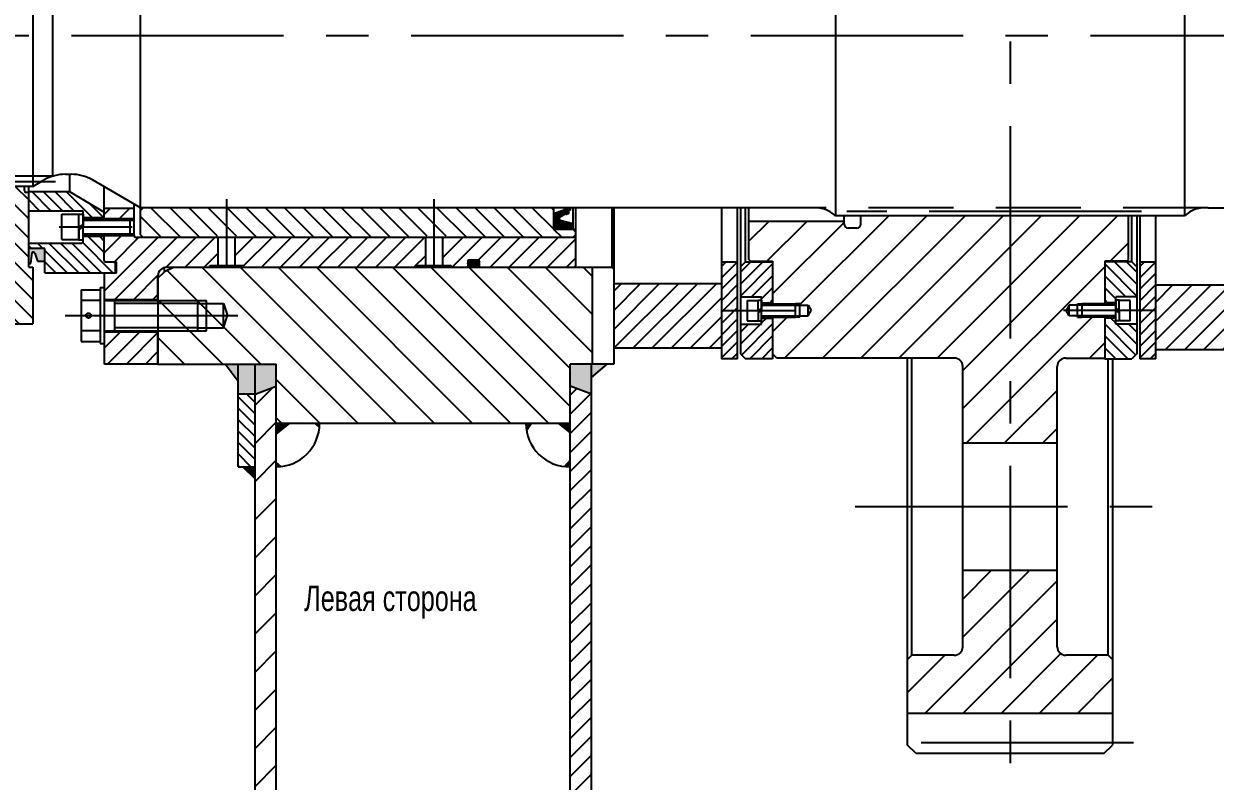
# Model space of a CAD drawing. Header units: millimetres. Extents: x 0 to 8400, y -2453 to 5940.
# Drawn here: x 2969 to 4372, y 2249 to 3141 of the extents above; entities that cross this region are included whole.
import ezdxf

# ---------------------------------------------------------------- set-up
doc = ezdxf.new("R2010")
doc.units = ezdxf.units.MM
doc.header["$LTSCALE"] = 200
doc.linetypes.add('F', pattern=[0.75, 0.5, -0.25])
doc.linetypes.add('G', pattern=[2, 1.25, -0.25, 0.25, -0.25])
for name, color, linetype in [('01', 7, 'Continuous'), ('02', 1, 'Continuous'), ('04', 2, 'F'), ('05', 142, 'G')]:
    doc.layers.add(name, color=color, linetype=linetype)
doc.styles.get("Standard").update_dxf_attribs({"font": 'isocp', "width": 0.707, "bigfont": 'intecad.shx'})
pattern_1 = [(135, (8270.427, 264.614), (11.22532, 11.22532), [])]

# ---------------------------------------------------------------- blocks, each defined once
blk = doc.blocks.new('*U25')
at = {"layer": '01'}
for p, q in [((-15.1, 5), (-15.1, 0)), ((0, 5), (-15.1, 5)), ((-15.1, 0), (0, 0)), ((0, 0), (-2.9, 5)), ((0, 5), (2.9, 0)), ((0, 5), (15.1, 5)), ((15.1, 0), (0, 0)), ((15.1, 5), (15.1, 0))]:
    blk.add_line(p, q, dxfattribs=at)
at = {"layer": '05'}
blk.add_line((0, 7.1), (0, -2.1), dxfattribs=at)
blk = doc.blocks.new('*U26')
at = {"layer": '01'}
for p, q in [((-12.2, 4.1), (-12.2, 0)), ((0, 4.1), (-12.2, 4.1)), ((-12.2, 0), (0, 0)), ((0, 0), (-2.4, 4.1)), ((0, 4.1), (2.4, 0)), ((0, 4.1), (12.2, 4.1)), ((12.2, 0), (0, 0)), ((12.2, 4.1), (12.2, 0))]:
    blk.add_line(p, q, dxfattribs=at)
at = {"layer": '05'}
blk.add_line((0, 6.2), (0, -2.1), dxfattribs=at)

msp = doc.modelspace()

# ---------------------------------------------------------------- hatches: boundary and pattern name
at = {"layer": '01'}
for points in [[(3607.5303, 2920.6605, -1), (3610.1923, 2920.6605, -1)], [(2985.41, 2861.0149), (2994.0495, 2861.0149), (2994.0495, 2876.2623), (2975.0495, 2876.2623), (2975.0495, 2858.4929), (2977.6037, 2858.4929), (2979.1814, 2871.0104, -0.439073757), (2980.3816, 2871.8635), (2980.6783, 2871.8004, -0.263455117), (2982.1539, 2870.4938)]]:
    msp.add_hatch(color=256, dxfattribs=at).paths.add_polyline_path(points)
at = {"layer": '01', "linetype": 'Continuous'}
h = msp.add_hatch(color=7, dxfattribs=at)
edge = h.paths.add_edge_path()
edge.add_ellipse((3498.8495, 2858.3123), major_axis=(6.8, 0), ratio=0.632352941, start_angle=0, end_angle=360)
h = msp.add_hatch(color=7, dxfattribs=at)
h.paths.add_polyline_path([(3241.5495, 2739.7623), (3221.5495, 2739.7623), (3221.5495, 2704.5123), (3241.5495, 2704.5123)])
h.paths.add_polyline_path([(3266.5495, 2739.7623), (3241.5495, 2739.7623), (3241.5495, 2704.5123), (3266.5495, 2714.0123)])
h.paths.add_polyline_path([(3221.5495, 2739.7623), (3206.5447, 2739.7623), (3221.5495, 2719.2736)])
for points in [[(3612.5495, 2714.0123), (3637.5495, 2704.5123), (3637.5495, 2739.7623), (3612.5495, 2739.7623)], [(3637.5495, 2724.0563), (3656.2307, 2739.7623), (3637.5495, 2739.7623)], [(3282.1128, 2670.0123), (3266.5495, 2670.0123), (3266.5495, 2657.2593)], [(3317.5495, 2670.0123), (3316.5495, 2670.0123), (3312.2682, 2670.0123), (3317.3421, 2665.4173, 0.022559052)], [(3566.5617, 2670.0123), (3560.5495, 2670.0123, 0.040018448), (3561.2008, 2661.8876)], [(3598.8468, 2670.0123), (3612.5495, 2658.9052), (3612.5495, 2670.0123)], [(3266.5495, 2624.1815), (3266.5495, 2619.0123, 0.025670311), (3271.7759, 2619.2808)], [(3612.5495, 2626.7311), (3606.0876, 2619.3056, 0.031738315), (3612.5495, 2619.0221)], [(3241.5495, 2619.0123), (3227.3585, 2619.0123), (3241.5495, 2604.8045)]]:
    msp.add_hatch(color=7, dxfattribs=at).paths.add_polyline_path(points)
at = {"layer": '02'}
h = msp.add_hatch(dxfattribs=at)
h.set_pattern_fill('LINE', color=256, scale=10, angle=45, style=0)
h.set_pattern_definition([(45, (-9.328, 264.614), (-22.45064, 22.45064), [])])
h.paths.add_polyline_path([(4130.5495, 2914.6473), (3955.0695, 2914.6473), (3955.0695, 2905.0143, -0.414213562), (3950.0695, 2900.0143), (3940.0695, 2900.0143, -0.414213562), (3935.0695, 2905.0143), (3935.0695, 2908.0143), (3823.0495, 2908.0143), (3823.0495, 2863.0973), (3825.0495, 2861.0973), (3851.0495, 2861.0973), (3851.0495, 2811.0123), (3878.0495, 2811.0123), (3883.0495, 2811.0123), (3883.0495, 2809.4123), (3893.0495, 2809.4123), (3896.391, 2803.0123), (3893.0495, 2796.6123), (3883.0495, 2796.6123), (3883.0495, 2795.0123), (3878.0495, 2795.0123), (3851.0495, 2795.0123), (3851.0495, 2752.0123), (3856.0495, 2747.0123), (4064.8995, 2747.0123, -0.414213562), (4074.8995, 2737.0123), (4074.8995, 2647.0123), (4130.5495, 2647.0123)])
h.paths.add_polyline_path([(4242.0495, 2861.0973), (4268.0295, 2861.0973), (4270.0295, 2863.0973), (4270.0295, 2914.6473), (4130.5495, 2914.6473), (4130.5495, 2647.0123), (4186.1995, 2647.0123), (4186.1995, 2737.0123, -0.414213562), (4196.1995, 2747.0123), (4242.0495, 2747.0123), (4242.0495, 2795.0123), (4215.0495, 2795.0123), (4210.0495, 2795.0123), (4210.0495, 2796.6123), (4200.0495, 2796.6123), (4196.708, 2803.0123), (4200.0495, 2809.4123), (4210.0495, 2809.4123), (4210.0495, 2811.0123), (4215.0495, 2811.0123), (4242.0495, 2811.0123)])
h.paths.add_polyline_path([(4186.1995, 2407.0123), (4186.1995, 2497.0123), (4130.5495, 2497.0123), (4130.5495, 2328.5423), (4251.1995, 2328.5423), (4251.1995, 2392.0123), (4246.1995, 2397.0123), (4196.1995, 2397.0123, -0.414213562)])
h.paths.add_polyline_path([(4130.5495, 2497.0123), (4074.8995, 2497.0123), (4074.8995, 2407.0123, -0.414213562), (4064.8995, 2397.0123), (4014.8995, 2397.0123), (4009.8995, 2392.0123), (4009.8995, 2328.5423), (4130.5495, 2328.5423)])
h.paths.add_polyline_path([(4130.5495, 3607.0123), (4074.8995, 3607.0123), (4074.8995, 3517.0123, -0.414213562), (4064.8995, 3507.0123), (3856.0495, 3507.0123), (3851.0495, 3502.0123), (3851.0495, 3459.0123), (3878.0495, 3459.0123), (3883.0495, 3459.0123), (3883.0495, 3457.4123), (3893.0495, 3457.4123), (3896.391, 3451.0123), (3893.0495, 3444.6123), (3883.0495, 3444.6123), (3883.0495, 3443.0123), (3878.0495, 3443.0123), (3851.0495, 3443.0123), (3851.0495, 3392.9273), (3825.0495, 3392.9273), (3823.0495, 3390.9273), (3823.0495, 3346.0103), (3935.0695, 3346.0103), (3935.0695, 3349.0103, -0.414213562), (3940.0695, 3354.0103), (3950.0695, 3354.0103, -0.414213562), (3955.0695, 3349.0103), (3955.0695, 3339.3773), (4130.5495, 3339.3773)])
h.paths.add_polyline_path([(4242.0495, 3443.0123), (4215.0495, 3443.0123), (4210.0495, 3443.0123), (4210.0495, 3444.6123), (4200.0495, 3444.6123), (4196.708, 3451.0123), (4200.0495, 3457.4123), (4210.0495, 3457.4123), (4210.0495, 3459.0123), (4215.0495, 3459.0123), (4242.0495, 3459.0123), (4242.0495, 3507.0123), (4196.1995, 3507.0123, -0.414213562), (4186.1995, 3517.0123), (4186.1995, 3607.0123), (4130.5495, 3607.0123), (4130.5495, 3339.3773), (4270.0295, 3339.3773), (4270.0295, 3390.9273), (4268.0295, 3392.9273), (4242.0495, 3392.9273)])
h.paths.add_polyline_path([(4130.5495, 3914.0123), (4009.8995, 3914.0123), (4009.8995, 3862.0123), (4014.8995, 3857.0123), (4064.8995, 3857.0123, -0.414213562), (4074.8995, 3847.0123), (4074.8995, 3757.0123), (4130.5495, 3757.0123)])
h.paths.add_polyline_path([(4251.1995, 3914.0123), (4130.5495, 3914.0123), (4130.5495, 3757.0123), (4186.1995, 3757.0123), (4186.1995, 3847.0123, -0.414213562), (4196.1995, 3857.0123), (4246.1995, 3857.0123), (4251.1995, 3862.0123)])
h.paths.add_polyline_path([(4130.5495, 3925.4823), (4009.8995, 3925.4823), (4009.8995, 3914.0123), (4130.5495, 3914.0123)])
h.paths.add_polyline_path([(4251.1995, 3925.4823), (4130.5495, 3925.4823), (4130.5495, 3914.0123), (4251.1995, 3914.0123)])
h = msp.add_hatch(dxfattribs=at)
h.set_pattern_fill('LINE', color=256, scale=3, angle=135, style=0)
h.set_pattern_definition([(135, (8311.955, -3830.354), (-6.735192, -6.735192), [])])
h.paths.add_polyline_path([(3241.5495, 3635.0123), (3221.5495, 3635.0123), (3221.5495, 3549.5123), (3241.5495, 3549.5123)])
h.paths.add_polyline_path([(3241.5495, 2704.5123), (3221.5495, 2704.5123), (3221.5495, 2619.0123), (3241.5495, 2619.0123)])
at = {"layer": '02', "linetype": 'Continuous'}
h = msp.add_hatch(dxfattribs=at)
h.set_pattern_fill('LINE', color=1, scale=5, angle=135, style=0)
h.set_pattern_definition([(45, (8270.427, 264.614), (11.22532, -11.22532), [])])
h.paths.add_polyline_path([(3218.1627, 2889.0123), (3442.5495, 2889.0123), (3442.5495, 2856.0123), (3432.5495, 2856.0123), (3432.5495, 2854.0123), (3228.1627, 2854.0123), (3228.1627, 2856.0123), (3218.1627, 2856.0123)])
h.paths.add_polyline_path([(3462.5495, 2889.0123), (3618.8495, 2889.0123), (3618.8495, 2855.5123), (3617.3495, 2854.0123), (3506.6495, 2854.0123), (3505.6495, 2855.0123), (3505.6495, 2861.6123, 0.414213562), (3504.6495, 2862.6123), (3493.0495, 2862.6123, 0.414213562), (3492.0495, 2861.6123), (3492.0495, 2855.0123), (3491.0495, 2854.0123), (3472.5495, 2854.0123), (3472.5495, 2856.0123), (3462.5495, 2856.0123)])
h.paths.add_polyline_path([(3146.2495, 2889.0123), (3198.1627, 2889.0123), (3198.1627, 2856.0123), (3188.1627, 2856.0123), (3188.1627, 2854.0123), (3146.2495, 2854.0123)])
h.paths.add_polyline_path([(3064.2495, 2847.5123), (3078.2495, 2847.5123), (3078.2495, 2860.5123), (3077.0495, 2860.5123), (3065.5495, 2860.5123, -0.414213562), (3064.0495, 2862.0123), (3064.0495, 2891.5123), (3094.0495, 2891.5123), (3099.0915, 2891.5123, 0.365977382), (3102.0495, 2889.0123), (3127.2495, 2889.0123), (3127.2495, 2816.0123), (3064.2495, 2816.0123)])
h.paths.add_polyline_path([(3064.2495, 2778.0123), (3127.2495, 2778.0123), (3127.2495, 2740.0123), (3064.2495, 2740.0123)])
h.paths.add_polyline_path([(3127.2495, 2889.0123), (3135.0071, 2889.0123), (3135.0071, 2853.7576, 0.349419389), (3127.2495, 2844.0123)])
h.paths.add_polyline_path([(3135.0071, 2889.0123), (3146.2495, 2889.0123), (3146.2495, 2854.0123), (3137.2495, 2854.0123, 0.056601935), (3135.0071, 2853.7576)])
h.paths.add_polyline_path([(3146.2495, 3400.0123), (3188.1627, 3400.0123), (3188.1627, 3398.0123), (3198.1627, 3398.0123), (3198.1627, 3365.0123), (3146.2495, 3365.0123)])
h.paths.add_polyline_path([(3064.0495, 3392.0123, -0.414213562), (3065.5495, 3393.5123), (3077.0495, 3393.5123), (3078.2495, 3393.5123), (3078.2495, 3406.5123), (3064.2495, 3406.5123), (3064.2495, 3438.0123), (3127.2495, 3438.0123), (3127.2495, 3410.0123), (3127.2495, 3365.0123), (3102.0495, 3365.0123, 0.365977382), (3099.0915, 3362.5123), (3094.0495, 3362.5123), (3064.0495, 3362.5123)])
h.paths.add_polyline_path([(3064.2495, 3514.0123), (3127.2495, 3514.0123), (3127.2495, 3476.0123), (3064.2495, 3476.0123), (3064.2495, 3490.0123)])
h.paths.add_polyline_path([(3218.1627, 3398.0123), (3228.1627, 3398.0123), (3228.1627, 3400.0123), (3338.5495, 3400.0123), (3338.5495, 3365.0123), (3218.1627, 3365.0123)])
h.paths.add_polyline_path([(3338.5495, 3400.0123), (3432.5495, 3400.0123), (3432.5495, 3398.0123), (3442.5495, 3398.0123), (3442.5495, 3365.0123), (3338.5495, 3365.0123)])
h.paths.add_polyline_path([(3462.5495, 3398.0123), (3472.5495, 3398.0123), (3472.5495, 3400.0123), (3491.0495, 3400.0123), (3492.0495, 3399.0123), (3492.0495, 3392.4123, 0.414213562), (3493.0495, 3391.4123), (3504.6495, 3391.4123, 0.414213562), (3505.6495, 3392.4123), (3505.6495, 3399.0123), (3506.6495, 3400.0123), (3541.5495, 3400.0123), (3541.5495, 3365.0123), (3462.5495, 3365.0123)])
h.paths.add_polyline_path([(3541.5495, 3400.0123), (3617.3495, 3400.0123), (3618.8495, 3398.5123), (3618.8495, 3365.0123), (3541.5495, 3365.0123)])
h.paths.add_polyline_path([(3127.2495, 3410.0123, 0.349419389), (3135.0071, 3400.267), (3135.0071, 3365.0123), (3127.2495, 3365.0123)])
h.paths.add_polyline_path([(3135.0071, 3400.267, 0.056601935), (3137.2495, 3400.0123), (3146.2495, 3400.0123), (3146.2495, 3365.0123), (3135.0071, 3365.0123)])
h.paths.add_polyline_path([(3064.0495, 3342.5123), (3094.0495, 3342.5123), (3099.0495, 3342.5123), (3099.0495, 3331.0123), (3064.0495, 3331.0123)])
h.paths.add_polyline_path([(3064.0495, 2923.0123), (3099.0495, 2923.0123), (3099.0495, 2911.5123), (3094.0495, 2911.5123), (3064.0495, 2911.5123)])
h = msp.add_hatch(dxfattribs=at)
h.set_pattern_fill('LINE', color=1, scale=5, angle=45, style=0)
h.set_pattern_definition(pattern_1)
h.paths.add_polyline_path([(2778.0495, 3304.8123), (2778.0495, 3397.4123), (2910.171, 3397.4123, 0.388878732), (2929.0987, 3414.7563), (2933.6443, 3466.7123), (2981.2495, 3466.7123), (2981.2495, 3400.0123), (2975.0495, 3400.0123), (2975.0495, 3309.8123), (2972.0495, 3309.8123, 0.414213562), (2970.0495, 3307.8123), (2970.0495, 3304.8123)])
h.paths.add_polyline_path([(2626.0495, 3304.8123), (2626.0495, 3307.8123, 0.414213562), (2624.0495, 3309.8123), (2611.0495, 3309.8123), (2611.0495, 3315.5123), (2581.0495, 3315.5123), (2581.0495, 3400.0123), (2574.8495, 3400.0123), (2574.8495, 3466.7123), (2622.4548, 3466.7123), (2627.0003, 3414.7563, 0.388878732), (2645.928, 3397.4123), (2778.0495, 3397.4123), (2778.0495, 3328.3201), (2778.0495, 3304.8123)])
h.paths.add_polyline_path([(2778.0495, 2949.2123), (2778.0495, 2856.6123), (2645.928, 2856.6123, 0.388878732), (2627.0003, 2839.2682), (2622.4495, 2787.2523), (2595.8014, 2787.2523), (2580.6879, 2854.0123), (2581.0495, 2854.0123), (2581.0495, 2938.5123), (2611.0495, 2938.5123), (2611.0495, 2944.2123), (2624.0495, 2944.2123, 0.414213562), (2626.0495, 2946.2123), (2626.0495, 2949.2123)])
h.paths.add_polyline_path([(2970.0495, 2949.2123), (2970.0495, 2946.2123, 0.414213562), (2972.0495, 2944.2123), (2975.0495, 2944.2123), (2975.0495, 2854.0123), (2980.0495, 2854.0123), (2980.0495, 2787.2523), (2933.6495, 2787.2523), (2929.0987, 2839.2682, 0.388878732), (2910.171, 2856.6123), (2778.0495, 2856.6123), (2778.0495, 2949.2123)])
h = msp.add_hatch(dxfattribs=at)
h.set_pattern_fill('LINE', color=1, scale=5, angle=45, style=0)
h.set_pattern_definition(pattern_1)
h.paths.add_polyline_path([(3208.1627, 3330.0123), (3208.1627, 3363.0123), (3228.1627, 3363.0123), (3228.1627, 3365.0123), (3432.5495, 3365.0123), (3432.5495, 3363.0123), (3452.5495, 3363.0123), (3452.5495, 3330.0123)])
h.paths.add_polyline_path([(3188.1627, 3363.0123), (3208.1627, 3363.0123), (3208.1627, 3330.0123), (3146.2495, 3330.0123), (3146.2495, 3365.0123), (3188.1627, 3365.0123)])
h.paths.add_polyline_path([(3135.0071, 3365.0123), (3146.2495, 3365.0123), (3146.2495, 3330.0123), (3135.0071, 3330.0123)])
h.paths.add_polyline_path([(3127.2495, 3365.0123), (3135.0071, 3365.0123), (3135.0071, 3330.0123), (3127.2495, 3330.0123)])
h.paths.add_polyline_path([(3127.2495, 3330.0123), (3109.8495, 3330.0123), (3106.8495, 3333.0123), (3106.8495, 3362.0123), (3109.8495, 3365.0123), (3127.2495, 3365.0123)])
h.paths.add_polyline_path([(3452.5495, 3330.0123), (3452.5495, 3363.0123), (3472.5495, 3363.0123), (3472.5495, 3365.0123), (3615.8495, 3365.0123), (3618.8495, 3362.0123), (3618.8495, 3355.5123), (3593.8495, 3355.5123, 0.414213562), (3592.8495, 3354.5123), (3592.8495, 3330.0123)])
h.paths.add_polyline_path([(3472.5495, 2889.0123), (3472.5495, 2891.0123), (3452.5495, 2891.0123), (3452.5495, 2924.0123), (3592.8495, 2924.0123), (3592.8495, 2899.5123, 0.414213562), (3593.8495, 2898.5123), (3618.8495, 2898.5123), (3618.8495, 2892.0123), (3615.8495, 2889.0123)])
h.paths.add_polyline_path([(3228.1627, 2889.0123), (3228.1627, 2891.0123), (3208.1627, 2891.0123), (3208.1627, 2924.0123), (3452.5495, 2924.0123), (3452.5495, 2891.0123), (3432.5495, 2891.0123), (3432.5495, 2889.0123)])
h.paths.add_polyline_path([(3146.2495, 2889.0123), (3146.2495, 2924.0123), (3208.1627, 2924.0123), (3208.1627, 2891.0123), (3188.1627, 2891.0123), (3188.1627, 2889.0123)])
h.paths.add_polyline_path([(3106.8495, 2921.0123), (3109.8495, 2924.0123), (3127.2495, 2924.0123), (3127.2495, 2889.0123), (3109.8495, 2889.0123), (3106.8495, 2892.0123)])
h.paths.add_polyline_path([(3127.2495, 2924.0123), (3135.0071, 2924.0123), (3135.0071, 2889.0123), (3127.2495, 2889.0123)])
h.paths.add_polyline_path([(3146.2495, 2889.0123), (3135.0071, 2889.0123), (3135.0071, 2924.0123), (3146.2495, 2924.0123)])
at = {"layer": '02'}
h = msp.add_hatch(dxfattribs=at)
h.set_pattern_fill('LINE', color=256, scale=3, angle=45, style=0)
h.set_pattern_definition([(135, (8270.427, 264.614), (6.735192, 6.735192), [])])
h.paths.add_polyline_path([(2994.0495, 2876.2623), (2975.0495, 2876.2623), (2975.0495, 2882.5123), (3037.5495, 2882.5123, 0.414213562), (3039.0495, 2884.0123), (3039.0495, 2890.5123), (3064.0495, 2890.5123), (3064.0495, 2862.0123, 0.414213562), (3065.5495, 2860.5123), (3077.0495, 2860.5123), (3077.0495, 2847.5123), (3064.2495, 2847.5123), (2994.0495, 2847.5123)])
h.paths.add_polyline_path([(2975.0495, 2943.0123), (3023.0495, 2943.0123), (3064.0495, 2919.0123), (3064.0495, 2912.5123), (3039.0495, 2912.5123), (3039.0495, 2919.0123, 0.414213562), (3037.5495, 2920.5123), (2975.0495, 2920.5123)])
h.paths.add_polyline_path([(3019.7944, 2854.0464), (3000.8306, 2854.0464), (3000.8306, 2878.6618), (3019.7944, 2878.6618)], flags=24)
at = {"layer": '02', "linetype": 'Continuous'}
h = msp.add_hatch(dxfattribs=at)
h.set_pattern_fill('LINE', color=1, scale=0.5, angle=135, style=0)
h.set_pattern_definition([(315, (8270.4271, 5989.4105), (1.122532, 1.122532), [])])
h.paths.add_polyline_path([(3592.8495, 2915.4687), (3595.8879, 2915.4687, -0.414213562), (3596.8879, 2914.4687), (3596.8879, 2902.4343, 0.414213562), (3597.8879, 2901.4343), (3614.8495, 2901.4343, -0.414213562), (3615.8495, 2900.4343), (3615.8495, 2905.2501), (3600.9867, 2909.1492, -0.34091537), (3600.2404, 2910.1165), (3600.2404, 2912.5373, -0.260798361), (3600.7174, 2913.3896), (3606.6839, 2917.0504, -0.271071401), (3607.1889, 2917.061), (3607.8639, 2916.6847, 0.221735046), (3608.2855, 2916.6543), (3610.3926, 2917.4578, 0.311113521), (3611.0363, 2918.3921), (3611.0363, 2918.481, 0.206939855), (3610.7213, 2919.2095), (3610.712, 2919.2182, -0.289561382), (3610.445, 2920.253), (3610.5075, 2920.7224), (3612.5094, 2920.7224), (3612.5094, 2921.2779), (3612.5094, 2924.0123), (3605.974, 2924.0123), (3605.974, 2921.5953, -0.29061118), (3605.6868, 2921.1428), (3592.8495, 2917.0057)])
h = msp.add_hatch(dxfattribs=at)
h.set_pattern_fill('LINE', color=1, scale=0.5, angle=45, style=0)
h.set_pattern_definition([(225, (8270.4271, 5989.4105), (1.122532, -1.122532), [])])
h.paths.add_polyline_path([(3597.8879, 2901.4343), (3614.8495, 2901.4343, -0.414213562), (3615.8495, 2900.4343), (3615.8495, 2898.5123), (3594.8495, 2898.5123, -0.414213562), (3592.8495, 2900.5123), (3592.8495, 2915.4687), (3595.8879, 2915.4687, -0.414213562), (3596.8879, 2914.4687), (3596.8879, 2902.4343, 0.414213562)])
at = {"layer": '02'}
h = msp.add_hatch(dxfattribs=at)
h.set_pattern_fill('LINE', color=256, scale=10, angle=135, style=0)
h.set_pattern_definition([(135, (1886.64, -837.623), (-22.45064, -22.45064), [])])
h.paths.add_polyline_path([(3638.5495, 2854.0123), (3146.2495, 2854.0123), (3135.0071, 2848.7699), (3127.2495, 2841.0123), (3127.2495, 2739.7623), (3266.5495, 2739.7623), (3266.5495, 2670.0123), (3612.5495, 2670.0123), (3612.5495, 2739.7623), (3638.5495, 2739.7623)])
at = {"layer": '02', "linetype": 'Continuous'}
h = msp.add_hatch(dxfattribs=at)
h.set_pattern_fill('LINE', color=1, scale=3, angle=45, style=0)
h.set_pattern_definition([(45, (2403.303, 1440.459), (-6.73519, 6.73519), [])])
h.paths.add_polyline_path([(3790.8495, 2746.0123), (3809.8495, 2746.0123), (3809.8495, 2860.5123), (3790.8495, 2860.5123)])
h = msp.add_hatch(dxfattribs=at)
h.set_pattern_fill('_USER', color=1, scale=10, angle=45, style=0, pattern_type=0)
h.set_pattern_definition([(45, (2374.407, 2272.217), (-7.07107, 7.07107), [])])
h.paths.add_polyline_path([(3813.0495, 2787.0123), (3813.0495, 2752.0123), (3819.0495, 2746.0123), (3851.0495, 2746.0123), (3851.0495, 2794.0123), (3838.0495, 2794.0123), (3838.0495, 2787.0123)])
h.paths.add_polyline_path([(3851.0495, 2860.5123), (3819.0495, 2860.5123), (3813.0495, 2854.5123), (3813.0495, 2819.0123), (3838.0495, 2819.0123), (3838.0495, 2812.0123), (3851.0495, 2812.0123)])
h = msp.add_hatch(dxfattribs=at)
h.set_pattern_fill('_USER', color=1, scale=10, angle=45, style=0, pattern_type=0)
h.set_pattern_definition([(135, (5718.692, 2272.217), (7.07107, 7.07107), [])])
h.paths.add_polyline_path([(4274.0495, 2746.0123), (4280.0495, 2752.0123), (4280.0495, 2787.0123), (4255.0495, 2787.0123), (4255.0495, 2794.0123), (4242.0495, 2794.0123), (4242.0495, 2746.0123)])
h.paths.add_polyline_path([(4280.0495, 2819.0123), (4280.0495, 2854.5123), (4274.0495, 2860.5123), (4242.0495, 2860.5123), (4242.0495, 2812.0123), (4255.0495, 2812.0123), (4255.0495, 2819.0123)])
h = msp.add_hatch(dxfattribs=at)
h.set_pattern_fill('LINE', color=1, scale=3, angle=45, style=0)
h.set_pattern_definition([(45, (2895.703, 1440.459), (-6.73519, 6.73519), [])])
h.paths.add_polyline_path([(4283.2495, 2746.0123), (4302.2495, 2746.0123), (4302.2495, 2860.5123), (4283.2495, 2860.5123)])
h = msp.add_hatch(dxfattribs=at)
h.set_pattern_fill('LINE', color=1, scale=5, angle=45, style=0)
h.set_pattern_definition([(45, (-2372.224, -695.938), (-11.22532, 11.22532), [])])
h.paths.add_polyline_path([(3663.8495, 2834.5123), (3663.8495, 2758.5123), (3790.8495, 2758.5123), (3790.8495, 2834.5123)])
h.paths.add_polyline_path([(4597.2495, 2756.7739), (4597.2495, 2832.7739), (4302.2495, 2832.7739), (4302.2495, 2756.7739)])
h = msp.add_hatch(dxfattribs=at)
h.set_pattern_fill('LINE', color=1, scale=10, angle=45, style=0)
h.set_pattern_definition([(45, (246.13, -79.498), (-22.45064, 22.45064), [])])
h.paths.add_polyline_path([(3241.5495, 1239.1227), (3262.1493, 1222.0123), (3266.5495, 1222.0123), (3266.5495, 2714.0123), (3241.5495, 2704.5123)])
h.paths.add_polyline_path([(4994.5495, 1222.0123), (4998.9498, 1222.0123), (5019.5495, 1239.1227), (5019.5495, 2704.5123), (4994.5495, 2714.0123)])
h = msp.add_hatch(dxfattribs=at)
h.set_pattern_fill('LINE', color=1, scale=5, angle=45, style=0)
h.set_pattern_definition([(45, (246.13, -79.498), (-11.22532, 11.22532), [])])
h.paths.add_polyline_path([(3612.5495, 1878.6276), (3637.5495, 1878.6276), (3637.5495, 2704.5123), (3612.5495, 2714.0123)])
h.paths.add_polyline_path([(4648.5495, 2714.0123), (4623.5495, 2704.5123), (4623.5495, 1878.6276), (4648.5495, 1878.6276)])

# ---------------------------------------------------------------- linework, layer by layer
msp.add_line((2933.6495, 2787.2523), (2980.0495, 2787.2523))
at = {"layer": '01'}
for p, q in [((3106.8495, 2892.0123), (3106.8495, 3362.0123)), ((3925.0695, 3339.3773), (3925.0695, 2914.6473)), ((4336.0295, 3339.3773), (4336.0295, 2914.6473)), ((3002.9104, 3292.9123), (3002.9104, 2961.1123)), ((3023.0495, 2963.5123), (3023.0495, 2943.0123)), ((2980.0495, 2949.2123), (2993.2153, 2956.8136)), ((3106.8495, 2924.0123), (3050.0361, 2956.8136)), ((3064.0495, 2911.5123), (3064.0495, 2948.7229)), ((2975.0495, 2943.0123), (3023.0495, 2943.0123)), ((3023.0495, 2943.0123), (3064.0495, 2919.0123)), ((3099.0495, 2923.0123), (3064.0495, 2923.0123)), ((3099.0495, 2892.0123), (3099.0495, 2928.5156)), ((3109.8495, 2924.0123), (3106.8495, 2921.0123)), ((3605.6868, 2921.1428), (3592.8495, 2917.0057)), ((3605.974, 2921.5953), (3605.974, 2924.0123)), ((3610.5075, 2920.7224), (3610.445, 2920.253)), ((3612.5094, 2920.7224), (3610.5075, 2920.7224)), ((3610.7213, 2919.2095), (3610.712, 2919.2182)), ((3611.0363, 2918.3921), (3611.0363, 2918.481)), ((3612.5094, 2924.0123), (3612.5094, 2920.7224)), ((3014.0495, 2886.5123), (3014.0495, 2916.5123)), ((3014.0495, 2916.5123), (3034.0495, 2916.5123)), ((3034.0495, 2886.5123), (3034.0495, 2916.5123)), ((3039.0495, 2911.5123), (3094.0495, 2911.5123)), ((3094.0495, 2911.5123), (3094.0495, 2891.5123)), ((3094.0495, 2909.5123), (3099.0495, 2909.5123)), ((3595.8879, 2915.4687), (3592.8495, 2915.4687)), ((3596.8879, 2902.4343), (3596.8879, 2914.4687)), ((3600.2404, 2910.1165), (3600.2404, 2912.5373)), ((3600.7174, 2913.3896), (3606.6839, 2917.0504)), ((3615.8495, 2905.2501), (3600.9867, 2909.1492)), ((3607.1889, 2917.061), (3607.8639, 2916.6847)), ((3608.2855, 2916.6543), (3610.3926, 2917.4578)), ((3935.0695, 2908.0143), (3823.0495, 2908.0143)), ((4274.0495, 2860.5123), (4274.0495, 2914.6473)), ((3039.0495, 2891.5123), (3094.0495, 2891.5123)), ((3064.0495, 2862.0123), (3064.0495, 2891.5123)), ((3094.0495, 2893.5123), (3099.0495, 2893.5123)), ((3109.8495, 2889.0123), (3106.8495, 2892.0123)), ((3614.8495, 2901.4343), (3597.8879, 2901.4343)), ((2994.0495, 2876.2623), (2975.0495, 2876.2623)), ((2994.0495, 2876.2623), (2975.0495, 2876.2623)), ((3014.0495, 2886.5123), (3034.0495, 2886.5123)), ((2975.0495, 2858.4929), (2975.0495, 2871.7223)), ((2977.6037, 2858.4929), (2979.1814, 2871.0104)), ((2980.3816, 2871.8635), (2980.6783, 2871.8004)), ((2982.1539, 2870.4938), (2985.41, 2861.0149)), ((2975.0495, 2858.4929), (2977.6037, 2858.4929)), ((2985.41, 2861.0149), (2994.0495, 2861.0149)), ((3065.5495, 2860.5123), (3078.2495, 2860.5123)), ((3077.0495, 2847.5123), (3077.0495, 2860.5123)), ((3078.2495, 2847.5123), (3078.2495, 2860.5123)), ((3618.8495, 2855.5123), (3617.3495, 2854.0123)), ((3851.0495, 2861.0973), (3851.0495, 2811.0123)), ((2994.0495, 2847.5123), (3078.2495, 2847.5123)), ((3064.2495, 2740.0123), (3064.2495, 2847.5123)), ((3127.2495, 2815.0123), (3127.2495, 2844.0123)), ((3036.7495, 2827.4073), (3036.7495, 2766.6173)), ((3036.7495, 2827.4073), (3059.2495, 2827.4073)), ((3059.2495, 2830.0123), (3059.2495, 2764.0123)), ((3059.2495, 2830.0123), (3064.2495, 2830.0123)), ((3059.2495, 2815.0123), (3036.7495, 2815.0123)), ((3064.2495, 2816.0123), (3127.2495, 2816.0123)), ((3064.2495, 2815.0123), (3127.2495, 2815.0123)), ((3076.2495, 2815.0123), (3076.2495, 2779.0123)), ((3820.9495, 2815.0123), (3820.9495, 2791.0123)), ((3820.9495, 2815.0123), (3833.9495, 2815.0123)), ((3838.0495, 2811.0123), (3878.0495, 2811.0123)), ((3878.0495, 2795.0123), (3878.0495, 2811.0123)), ((3883.0495, 2795.0123), (3883.0495, 2811.0123)), ((4210.0495, 2795.0123), (4210.0495, 2811.0123)), ((4255.0495, 2811.0123), (4215.0495, 2811.0123)), ((4215.0495, 2811.0123), (4215.0495, 2795.0123)), ((4272.1495, 2815.0123), (4259.1495, 2815.0123)), ((4272.1495, 2791.0123), (4272.1495, 2815.0123)), ((3838.0495, 2795.0123), (3878.0495, 2795.0123)), ((4255.0495, 2795.0123), (4215.0495, 2795.0123)), ((4242.0495, 2795.0123), (4242.0495, 2746.0123)), ((3059.2495, 2779.0123), (3036.7495, 2779.0123)), ((3064.2495, 2779.0123), (3127.2495, 2779.0123)), ((3064.2495, 2778.0123), (3127.2495, 2778.0123)), ((3127.2495, 2740.0123), (3127.2495, 2779.0123)), ((3820.9495, 2791.0123), (3833.9495, 2791.0123)), ((4272.1495, 2791.0123), (4259.1495, 2791.0123)), ((3036.7495, 2766.6173), (3059.2495, 2766.6173)), ((3059.2495, 2764.0123), (3064.2495, 2764.0123)), ((3127.2495, 2740.0123), (3064.2495, 2740.0123)), ((3241.5495, 1202.0123), (3241.5495, 2739.7623)), ((4251.1995, 2328.5423), (4009.8995, 2328.5423))]:
    msp.add_line(p, q, dxfattribs=at)
at = {"layer": '01', "color": 7, "linetype": 'Continuous'}
for p, q in [((2980.0495, 3304.8123), (2980.0495, 2949.2123)), ((3018.2153, 2963.5123), (3025.0361, 2963.5123)), ((2980.0495, 2949.2123), (2626.0495, 2949.2123)), ((2970.0495, 2944.2123), (2970.0495, 2949.2123)), ((2975.0495, 2854.0123), (2975.0495, 2949.2123)), ((2975.0495, 2942.2123), (2972.0495, 2942.2123)), ((2975.0495, 2920.5123), (3037.5495, 2920.5123)), ((3039.0495, 2884.0123), (3039.0495, 2919.0123)), ((3897.2239, 2924.0123), (3106.8495, 2924.0123)), ((3592.8495, 2924.0123), (3592.8495, 2899.5123)), ((3615.8495, 2924.0123), (3615.8495, 2898.5123)), ((3618.8495, 2924.0123), (3618.8495, 2855.5123)), ((3661.8495, 2924.0123), (3661.8495, 2854.0123)), ((3663.8495, 2924.0123), (3663.8495, 2739.7623)), ((3790.8495, 2924.0123), (3790.8495, 2746.0123)), ((3809.8495, 2746.0123), (3809.8495, 2924.0123)), ((3813.0495, 2924.0123), (3813.0495, 2752.0123)), ((3819.0495, 2860.5123), (3819.0495, 2924.0123)), ((3823.0495, 2863.0973), (3823.0495, 2924.0123)), ((4363.8751, 2924.0123), (5154.2495, 2924.0123)), ((3039.0495, 2912.5123), (3064.0495, 2912.5123)), ((4336.0295, 2914.6473), (3925.0695, 2914.6473)), ((3935.0695, 2905.0143), (3935.0695, 2914.6473)), ((3955.0695, 2905.0143), (3955.0695, 2914.6473)), ((4270.0295, 2863.0973), (4270.0295, 2914.6473)), ((4280.0495, 2914.6473), (4280.0495, 2752.0123)), ((4283.2495, 2914.6473), (4283.2495, 2746.0123)), ((4302.2495, 2746.0123), (4302.2495, 2914.6473)), ((3039.0495, 2890.5123), (3064.0495, 2890.5123)), ((3618.8495, 2898.5123), (3593.8495, 2898.5123)), ((3618.8495, 2892.0123), (3615.8495, 2889.0123)), ((3950.0695, 2900.0143), (3940.0695, 2900.0143)), ((2975.0495, 2882.5123), (3037.5495, 2882.5123)), ((2994.0495, 2847.5123), (2994.0495, 2876.2623)), ((3618.8495, 2889.0123), (3102.0495, 2889.0123)), ((3198.1627, 2856.0123), (3198.1627, 2889.0123)), ((3218.1627, 2856.0123), (3218.1627, 2889.0123)), ((3442.5495, 2856.0123), (3442.5495, 2889.0123)), ((3462.5495, 2856.0123), (3462.5495, 2889.0123)), ((3493.0495, 2862.6123), (3504.6495, 2862.6123)), ((3825.0495, 2861.0973), (3823.0495, 2863.0973)), ((4268.0295, 2861.0973), (4270.0295, 2863.0973)), ((2975.0495, 2854.0123), (2980.0495, 2854.0123)), ((2980.0495, 2854.0123), (2980.0495, 2787.2523)), ((3127.2495, 2841.0123), (3135.0071, 2848.7699)), ((3146.2495, 2854.0123), (3135.0071, 2848.7699)), ((3135.0071, 2848.7699), (3135.0071, 2853.7576)), ((3137.2495, 2854.0123), (3661.8495, 2854.0123)), ((3188.1627, 2854.0123), (3188.1627, 2856.0123)), ((3188.1627, 2856.0123), (3228.1627, 2856.0123)), ((3228.1627, 2854.0123), (3228.1627, 2856.0123)), ((3432.5495, 2854.0123), (3432.5495, 2856.0123)), ((3432.5495, 2856.0123), (3472.5495, 2856.0123)), ((3472.5495, 2854.0123), (3472.5495, 2856.0123)), ((3491.0495, 2854.0123), (3492.0495, 2855.0123)), ((3492.0495, 2861.6123), (3492.0495, 2855.0123)), ((3505.6495, 2861.6123), (3505.6495, 2855.0123)), ((3506.6495, 2854.0123), (3505.6495, 2855.0123)), ((3638.5495, 2854.0123), (3638.5495, 2739.7623)), ((3663.8495, 2852.0123), (3661.8495, 2854.0123)), ((3790.8495, 2860.5123), (3809.8495, 2860.5123)), ((3813.0495, 2854.5123), (3819.0495, 2860.5123)), ((3819.0495, 2860.5123), (3851.0495, 2860.5123)), ((3825.0495, 2861.0973), (3851.0495, 2861.0973)), ((4268.0295, 2861.0973), (4242.0495, 2861.0973)), ((4242.0495, 2861.0973), (4242.0495, 2811.0123)), ((4274.0495, 2860.5123), (4242.0495, 2860.5123)), ((4280.0495, 2854.5123), (4274.0495, 2860.5123)), ((4283.2495, 2860.5123), (4302.2495, 2860.5123)), ((3127.2495, 2844.0123), (3127.2495, 2797.0123)), ((3790.8495, 2834.5123), (3663.8495, 2834.5123)), ((4597.2495, 2832.7739), (4302.2495, 2832.7739)), ((3813.0495, 2819.0123), (3838.0495, 2819.0123)), ((3838.0495, 2787.0123), (3838.0495, 2819.0123)), ((3838.0495, 2812.0123), (3851.0495, 2812.0123)), ((3878.0495, 2809.4123), (3893.0495, 2809.4123)), ((3893.0495, 2809.4123), (3896.391, 2803.0123)), ((3893.0495, 2796.6123), (3893.0495, 2809.4123)), ((4200.0495, 2809.4123), (4196.708, 2803.0123)), ((4215.0495, 2809.4123), (4200.0495, 2809.4123)), ((4200.0495, 2796.6123), (4200.0495, 2809.4123)), ((4255.0495, 2812.0123), (4242.0495, 2812.0123)), ((4255.0495, 2787.0123), (4255.0495, 2819.0123)), ((4280.0495, 2819.0123), (4255.0495, 2819.0123)), ((3127.2495, 2797.0123), (3127.2495, 2739.7623)), ((3838.0495, 2794.0123), (3851.0495, 2794.0123)), ((3851.0495, 2795.0123), (3851.0495, 2746.0123)), ((3878.0495, 2796.6123), (3893.0495, 2796.6123)), ((3893.0495, 2796.6123), (3896.391, 2803.0123)), ((4200.0495, 2796.6123), (4196.708, 2803.0123)), ((4215.0495, 2796.6123), (4200.0495, 2796.6123)), ((4255.0495, 2794.0123), (4242.0495, 2794.0123)), ((3813.0495, 2787.0123), (3838.0495, 2787.0123)), ((4280.0495, 2787.0123), (4255.0495, 2787.0123)), ((3790.8495, 2758.5123), (3663.8495, 2758.5123)), ((3813.0495, 2752.0123), (3819.0495, 2746.0123)), ((3856.0495, 2747.0123), (3851.0495, 2752.0123)), ((4280.0495, 2752.0123), (4274.0495, 2746.0123)), ((4597.2495, 2756.7739), (4302.2495, 2756.7739)), ((3127.2495, 2739.7623), (3266.5495, 2739.7623)), ((3221.5495, 2719.2736), (3206.5447, 2739.7623)), ((3221.5495, 2619.0123), (3221.5495, 2739.7623)), ((3266.5495, 1222.0123), (3266.5495, 2739.7623)), ((3612.5495, 1878.6276), (3612.5495, 2739.7623)), ((3663.8495, 2739.7623), (3612.5495, 2739.7623)), ((3637.5495, 1878.6276), (3637.5495, 2739.7623)), ((3637.5495, 2724.0563), (3656.2307, 2739.7623)), ((3809.8495, 2746.0123), (3790.8495, 2746.0123)), ((3851.0495, 2746.0123), (3819.0495, 2746.0123)), ((4064.8995, 2747.0123), (3856.0495, 2747.0123)), ((4009.8995, 2291.0923), (4009.8995, 2747.0123)), ((4014.8995, 2397.0123), (4014.8995, 2747.0123)), ((4074.8995, 2407.0123), (4074.8995, 2737.0123)), ((4186.1995, 2407.0123), (4186.1995, 2737.0123)), ((4196.1995, 2747.0123), (4242.0495, 2747.0123)), ((4242.0495, 2746.0123), (4274.0495, 2746.0123)), ((4246.1995, 2397.0123), (4246.1995, 2746.0123)), ((4251.1995, 2746.0123), (4251.1995, 2291.0923)), ((4302.2495, 2746.0123), (4283.2495, 2746.0123)), ((3241.5495, 2704.5123), (3266.5495, 2714.0123)), ((3637.5495, 2704.5123), (3612.5495, 2714.0123)), ((3241.5495, 2704.5123), (3221.5495, 2704.5123)), ((3612.5495, 2670.0123), (3266.5495, 2670.0123)), ((3266.5495, 2657.2593), (3282.1128, 2670.0123)), ((3312.2682, 2670.0123), (3317.3421, 2665.4173)), ((3561.2008, 2661.8876), (3566.5617, 2670.0123)), ((3598.8468, 2670.0123), (3612.5495, 2658.9052)), ((4074.8995, 2647.0123), (4186.1995, 2647.0123)), ((3271.7759, 2619.2808), (3266.5495, 2624.1815)), ((3612.5495, 2626.7311), (3606.0876, 2619.3056)), ((3221.5495, 2619.0123), (3241.5495, 2619.0123)), ((3227.3585, 2619.0123), (3241.5495, 2604.8045)), ((4074.8995, 2497.0123), (4186.1995, 2497.0123)), ((4014.8995, 2397.0123), (4009.8995, 2392.0123)), ((4064.8995, 2397.0123), (4014.8995, 2397.0123)), ((4246.1995, 2397.0123), (4196.1995, 2397.0123)), ((4246.1995, 2397.0123), (4251.1995, 2392.0123)), ((4019.8995, 2281.0923), (4009.8995, 2291.0923)), ((4241.1995, 2281.0923), (4251.1995, 2291.0923)), ((4241.1995, 2281.0923), (4019.8995, 2281.0923))]:
    msp.add_line(p, q, dxfattribs=at)
at = {"layer": '01'}
msp.add_circle((3608.8613, 2920.6605), 1.331, dxfattribs=at)
at = {"layer": '01', "color": 7, "linetype": 'Continuous'}
msp.add_circle((3045.4408, 2797.0123), 3, dxfattribs=at)
at = {"layer": '01'}
for centre, radius, start, end in [((3018.2153, 2913.5123), 50, 90, 120), ((3025.0361, 2913.5123), 50, 60, 90), ((3605.474, 2921.5953), 0.5, 295.1821791, 0), ((3610.0363, 2918.3921), 1, 290.873503, 0), ((3611.3969, 2919.9468), 1, 162.171094, 226.7669936), ((3610.0363, 2918.481), 1, 0, 46.7669936), ((3900.3744, 2887.2996), 36.8476, 47.9177618, 94.9047098), ((4360.7247, 2887.2996), 36.8476, 85.0952902, 132.0822382), ((3595.8879, 2914.4687), 1, 0, 90), ((3601.2404, 2912.5373), 1, 121.5317832, 180), ((3601.2404, 2910.1165), 1, 180, 255.3001293), ((3606.9454, 2916.6243), 0.5, 60.8646815, 121.5317832), ((3608.1074, 2917.1215), 0.5, 240.8646815, 290.873503), ((3102.0495, 2892.0123), 3, 180, 270), ((3597.8879, 2902.4343), 1, 180, 270), ((3614.8495, 2900.4343), 1, 0, 90), ((2980.1736, 2870.8853), 1, 77.9958687, 172.8159381), ((2980.2624, 2869.8441), 2, 18.9579156, 77.9958687), ((3065.5495, 2862.0123), 1.5, 180, 270)]:
    msp.add_arc(centre, radius, start, end, dxfattribs=at)
at = {"layer": '01', "color": 7, "linetype": 'Continuous'}
for centre, radius, start, end in [((2972.0495, 2944.2123), 2, 180, 270), ((3037.5495, 2919.0123), 1.5, 0, 90), ((3940.0695, 2905.0143), 5, 180, 270), ((3950.0695, 2905.0143), 5, 270, 0), ((3594.8495, 2900.5123), 2, 180, 270), ((3593.8495, 2899.5123), 1, 180, 270), ((3593.8495, 2899.5123), 1, 180, 270), ((3593.8495, 2899.5123), 1, 180, 270), ((3593.8495, 2899.5123), 1, 180, 270), ((3593.8495, 2899.5123), 1, 180, 270), ((3037.5495, 2884.0123), 1.5, 270, 0), ((3493.0495, 2861.6123), 1, 90, 180), ((3504.6495, 2861.6123), 1, 0, 90), ((3137.2495, 2844.0123), 10, 90, 180), ((4064.8995, 2737.0123), 10, 0, 90), ((4196.1995, 2737.0123), 10, 90, 180), ((3266.5495, 2670.0123), 51, 270, 0), ((3611.5495, 2670.0123), 51, 180, 271.1235187), ((4064.8995, 2407.0123), 10, 270, 0), ((4196.1995, 2407.0123), 10, 180, 270)]:
    msp.add_arc(centre, radius, start, end, dxfattribs=at)
msp.add_ellipse((3498.8495, 2858.3123), major_axis=(6.8, 0), ratio=0.632352941, dxfattribs=at)
at = {"layer": '02'}
for p, q in [((3039.0495, 2909.5123), (3094.0495, 2909.5123)), ((3039.0495, 2893.5123), (3094.0495, 2893.5123)), ((3127.2495, 2811.4123), (3076.2495, 2811.4123)), ((3838.0495, 2809.4123), (3878.0495, 2809.4123)), ((3883.0495, 2811.0123), (3878.0495, 2811.0123)), ((4210.0495, 2811.0123), (4215.0495, 2811.0123)), ((4255.0495, 2809.4123), (4215.0495, 2809.4123)), ((3838.0495, 2796.6123), (3878.0495, 2796.6123)), ((3883.0495, 2795.0123), (3878.0495, 2795.0123)), ((4210.0495, 2795.0123), (4215.0495, 2795.0123)), ((4255.0495, 2796.6123), (4215.0495, 2796.6123)), ((3127.2495, 2782.6123), (3076.2495, 2782.6123))]:
    msp.add_line(p, q, dxfattribs=at)
at = {"layer": '02', "color": 1, "linetype": 'Continuous'}
for p, q in [((3094.0495, 2911.5123), (3099.0495, 2911.5123)), ((3094.0495, 2891.5123), (3099.0915, 2891.5123))]:
    msp.add_line(p, q, dxfattribs=at)
at = {"layer": '04', "color": 2, "linetype": 'F'}
for p, q in [((3002.9104, 2961.1123), (2622.5488, 2961.1123)), ((3127.2495, 2815.0123), (3174.2495, 2815.0123)), ((3174.2495, 2811.4123), (3127.2495, 2811.4123)), ((3174.2495, 2779.0123), (3174.2495, 2815.0123)), ((3174.2495, 2815.0123), (3184.2495, 2815.0123)), ((3174.2495, 2811.4123), (3204.2495, 2811.4123)), ((3184.2495, 2779.0123), (3184.2495, 2815.0123)), ((3204.2495, 2782.6123), (3204.2495, 2811.4123)), ((3204.2495, 2811.4123), (3209.1904, 2797.0123)), ((3204.2495, 2782.6123), (3209.1904, 2797.0123)), ((3174.2495, 2782.6123), (3127.2495, 2782.6123)), ((3127.2495, 2779.0123), (3174.2495, 2779.0123)), ((3174.2495, 2782.6123), (3204.2495, 2782.6123)), ((3174.2495, 2779.0123), (3184.2495, 2779.0123))]:
    msp.add_line(p, q, dxfattribs=at)
at = {"layer": '04'}
msp.add_line((4363.8751, 2924.0123), (3897.2239, 2924.0123), dxfattribs=at)
at = {"layer": '05'}
for p, q in [((4130.5495, 4219.969), (4130.5495, 1175.2292)), ((1025.2471, 3127.0123), (6879.5986, 3127.0123)), ((3006.6962, 2954.7821), (2618.4129, 2954.7821)), ((4285.4011, 2919.7783), (3938.4475, 2919.7783)), ((3010.8971, 2901.5123), (3096.9918, 2901.5123)), ((3017.998, 2797.0123), (3221.3813, 2797.0123)), ((3790.6262, 2803.0123), (3876.711, 2803.0123)), ((4302.4728, 2803.0123), (4193.6048, 2803.0123)), ((4275.9142, 2293.8923), (3983.345, 2293.8923))]:
    msp.add_line(p, q, dxfattribs=at)
at = {"layer": '05', "color": 142, "linetype": 'G'}
for p, q in [((3208.1627, 2857.0123), (3208.1627, 2934.2769)), ((3452.5495, 2857.0123), (3452.5495, 2934.2769))]:
    msp.add_line(p, q, dxfattribs=at)
at = {"layer": '05', "color": 4, "linetype": 'G'}
msp.add_line((3948.0495, 2572.0123), (4305.6865, 2572.0123), dxfattribs=at)

# ---------------------------------------------------------------- block references
at = {"layer": '01', "rotation": 90}
msp.add_blockref('*U25', (3039.0495, 2901.5123), dxfattribs=at)
at = {"layer": '02', "rotation": 90}
msp.add_blockref('*U26', (3838.0495, 2803.0123), dxfattribs=at)
at = {"layer": '02', "xscale": -1, "rotation": 270}
msp.add_blockref('*U26', (4255.0495, 2803.0123), dxfattribs=at)

# ---------------------------------------------------------------- texts
at = {"layer": '04', "insert": (3299.4685, 2479.0746), "char_height": 30, "attachment_point": 1}
msp.add_mtext('{\\fArial|b0|i0|c204|p34;\\C3;Левая сторона}', dxfattribs=at)

doc.saveas('drawing.dxf')
